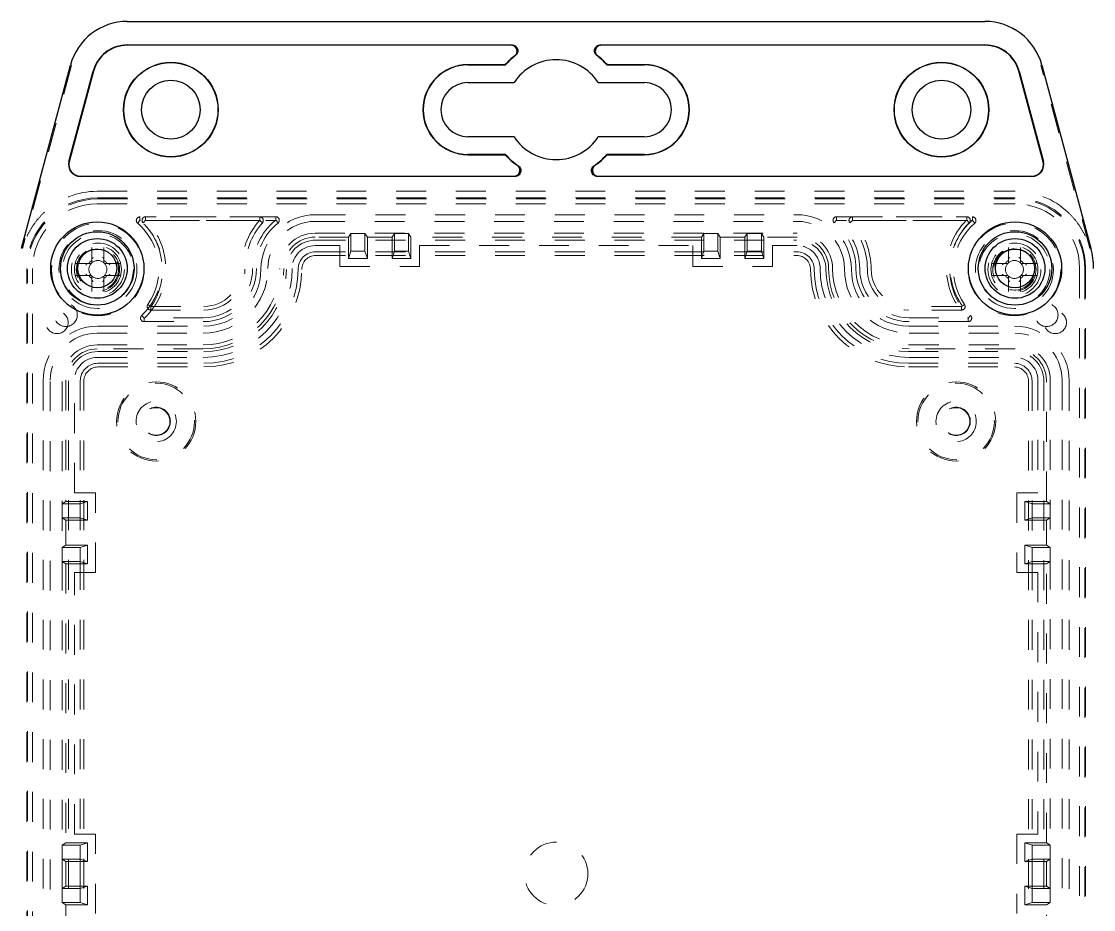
# Model space of a CAD drawing. Header units: inches. Extents: x 0.3 to 21.8, y 0.2 to 16.9.
# Drawn here: x 13.293 to 16.881, y 10.801 to 13.773 of the extents above; entities that cross this region are included whole.
import ezdxf

# ---------------------------------------------------------------- set-up
doc = ezdxf.new("R2010")
doc.units = ezdxf.units.IN
doc.header["$MEASUREMENT"] = 0
doc.linetypes.add('HIDDEN', pattern=[0.075, 0.05, -0.025])

msp = doc.modelspace()

# ---------------------------------------------------------------- linework, layer by layer
at = {"color": 7, "linetype": 'Continuous', "lineweight": 25}
for p, q in [((13.6474, 13.7731), (16.5174, 13.7731)), ((13.6474, 13.6943), (14.9348, 13.6943)), ((14.9317, 13.6933), (13.6474, 13.6933)), ((15.23, 13.6943), (16.5174, 13.6943)), ((16.5174, 13.6933), (15.2331, 13.6933)), ((13.2931, 13.0145), (13.4572, 13.6272)), ((13.4521, 13.3039), (13.5333, 13.6068)), ((13.5343, 13.6065), (13.4531, 13.3036)), ((14.912, 13.6284), (14.7871, 13.6284)), ((14.7871, 13.6274), (14.9125, 13.6274)), ((14.912, 13.6284), (14.9125, 13.6274)), ((15.2528, 13.6284), (15.2523, 13.6274)), ((15.2523, 13.6274), (15.3777, 13.6274)), ((15.3777, 13.6284), (15.2528, 13.6284)), ((16.7117, 13.3036), (16.6305, 13.6065)), ((16.6315, 13.6068), (16.7127, 13.3039)), ((16.7076, 13.6272), (16.8717, 13.0145)), ((14.7871, 13.5683), (14.9417, 13.5683)), ((15.2231, 13.5683), (15.3777, 13.5683)), ((14.9417, 13.3872), (14.7871, 13.3872)), ((15.3777, 13.3872), (15.2231, 13.3872)), ((14.9125, 13.3282), (14.7871, 13.3282)), ((14.7871, 13.3272), (14.912, 13.3272)), ((14.912, 13.3272), (14.9125, 13.3282)), ((15.3777, 13.3282), (15.2523, 13.3282)), ((15.2528, 13.3272), (15.2523, 13.3282)), ((15.2528, 13.3272), (15.3777, 13.3272)), ((13.4901, 13.2554), (14.9412, 13.2554)), ((14.9445, 13.2543), (13.4901, 13.2543)), ((16.6747, 13.2543), (15.2203, 13.2543)), ((15.2236, 13.2554), (16.6747, 13.2554))]:
    msp.add_line(p, q, dxfattribs=at)
at = {"color": 7, "linetype": 'HIDDEN', "lineweight": 18}
for p, q in [((13.4609, 13.6262), (13.2967, 13.0136)), ((16.8681, 13.0136), (16.7039, 13.6262)), ((13.5469, 13.2048), (16.6179, 13.2048)), ((13.5469, 13.1825), (16.6179, 13.1825)), ((13.5489, 13.179), (16.6159, 13.179)), ((13.5469, 13.1628), (16.6179, 13.1628)), ((13.6895, 13.107), (13.6817, 13.0979)), ((14.0905, 13.119), (13.6895, 13.119)), ((13.6895, 13.107), (13.6895, 13.119)), ((13.691, 13.1064), (13.6895, 13.107)), ((14.0893, 13.1064), (13.691, 13.1064)), ((13.7086, 13.1077), (13.7003, 13.0994)), ((13.7086, 13.1077), (13.7086, 13.1195)), ((14.1442, 13.1195), (13.7086, 13.1195)), ((13.7108, 13.1068), (13.7086, 13.1077)), ((13.7108, 13.1068), (14.1417, 13.1068)), ((14.0905, 13.107), (14.0905, 13.119)), ((14.0905, 13.107), (14.0996, 13.0991)), ((14.1442, 13.1077), (14.1442, 13.1195)), ((14.1442, 13.1077), (14.1517, 13.0986)), ((14.2754, 13.1039), (15.8894, 13.1039)), ((14.2779, 13.1264), (15.8869, 13.1264)), ((16.0206, 13.1077), (16.0131, 13.0986)), ((16.0206, 13.1077), (16.0206, 13.1195)), ((16.0206, 13.1195), (16.4562, 13.1195)), ((16.454, 13.1068), (16.0231, 13.1068)), ((16.0743, 13.107), (16.0652, 13.0991)), ((16.0743, 13.119), (16.4753, 13.119)), ((16.0743, 13.107), (16.0743, 13.119)), ((16.0755, 13.1064), (16.4738, 13.1064)), ((16.454, 13.1068), (16.4562, 13.1077)), ((16.4562, 13.1077), (16.4562, 13.1195)), ((16.4562, 13.1077), (16.4645, 13.0994)), ((16.4738, 13.1064), (16.4753, 13.107)), ((16.4753, 13.107), (16.4753, 13.119)), ((16.4753, 13.107), (16.4831, 13.0979)), ((14.2754, 13.0645), (15.8894, 13.0645)), ((14.3878, 13.0513), (14.3957, 13.0636)), ((14.3957, 13.0043), (14.3957, 13.0636)), ((14.3957, 13.0636), (14.4427, 13.0636)), ((14.4427, 13.0636), (14.4506, 13.0513)), ((14.4427, 13.0636), (14.4427, 13.0043)), ((14.5332, 13.0513), (14.5411, 13.0636)), ((14.5411, 13.0043), (14.5411, 13.0636)), ((14.5411, 13.0636), (14.5881, 13.0636)), ((14.5881, 13.0636), (14.596, 13.0513)), ((14.5881, 13.0636), (14.5881, 13.0043)), ((15.5767, 13.0636), (15.5688, 13.0513)), ((15.5767, 13.0636), (15.5767, 13.0043)), ((15.6237, 13.0636), (15.5767, 13.0636)), ((15.6316, 13.0513), (15.6237, 13.0636)), ((15.6237, 13.0043), (15.6237, 13.0636)), ((15.7221, 13.0636), (15.7142, 13.0513)), ((15.7221, 13.0636), (15.7221, 13.0043)), ((15.7691, 13.0636), (15.7221, 13.0636)), ((15.777, 13.0513), (15.7691, 13.0636)), ((15.7691, 13.0043), (15.7691, 13.0636)), ((14.3878, 13.0513), (14.2754, 13.0513)), ((14.2779, 13.0414), (15.8869, 13.0414)), ((14.3878, 13.0513), (14.3878, 12.9796)), ((14.5332, 13.0513), (14.4506, 13.0513)), ((14.4506, 12.9796), (14.4506, 13.0513)), ((14.5332, 13.0513), (14.5332, 12.9796)), ((15.5688, 13.0513), (14.596, 13.0513)), ((14.596, 12.9796), (14.596, 13.0513)), ((15.5688, 12.9796), (15.5688, 13.0513)), ((15.7142, 13.0513), (15.6316, 13.0513)), ((15.6316, 13.0513), (15.6316, 12.9796)), ((15.7142, 12.9796), (15.7142, 13.0513)), ((15.8894, 13.0513), (15.777, 13.0513)), ((15.777, 13.0513), (15.777, 12.9796)), ((13.5286, 13.0171), (13.5286, 12.9761)), ((13.5692, 12.9761), (13.5692, 13.0171)), ((14.2754, 13.0228), (14.3588, 13.0228)), ((14.2779, 13.002), (15.8869, 13.002)), ((14.2779, 12.9898), (15.8869, 12.9898)), ((14.3588, 13.0228), (14.3588, 12.9527)), ((14.3878, 12.9796), (14.3957, 13.0043)), ((14.4427, 13.0043), (14.3957, 13.0043)), ((14.4506, 12.9796), (14.4427, 13.0043)), ((14.5332, 12.9796), (14.5411, 13.0043)), ((14.5881, 13.0043), (14.5411, 13.0043)), ((14.596, 12.9796), (14.5881, 13.0043)), ((14.625, 12.9527), (14.625, 13.0228)), ((14.625, 13.0228), (15.5398, 13.0228)), ((15.5398, 13.0228), (15.5398, 12.9527)), ((15.5688, 12.9796), (15.5767, 13.0043)), ((15.5767, 13.0043), (15.6237, 13.0043)), ((15.6316, 12.9796), (15.6237, 13.0043)), ((15.7142, 12.9796), (15.7221, 13.0043)), ((15.7221, 13.0043), (15.7691, 13.0043)), ((15.777, 12.9796), (15.7691, 13.0043)), ((15.806, 12.9527), (15.806, 13.0228)), ((15.806, 13.0228), (15.8894, 13.0228)), ((16.5956, 13.0171), (16.5956, 12.9761)), ((16.6362, 12.9761), (16.6362, 13.0171)), ((13.5158, 12.9633), (13.4748, 12.9633)), ((13.5158, 12.9633), (13.5268, 12.9633)), ((13.5286, 12.9651), (13.5286, 12.9761)), ((13.5692, 12.9761), (13.5692, 12.9651)), ((13.571, 12.9633), (13.582, 12.9633)), ((13.623, 12.9633), (13.582, 12.9633)), ((14.3588, 12.9527), (14.625, 12.9527)), ((14.3878, 12.9796), (14.4506, 12.9796)), ((14.5332, 12.9796), (14.596, 12.9796)), ((15.5398, 12.9527), (15.806, 12.9527)), ((15.6316, 12.9796), (15.5688, 12.9796)), ((15.777, 12.9796), (15.7142, 12.9796)), ((16.5828, 12.9633), (16.5418, 12.9633)), ((16.5828, 12.9633), (16.5938, 12.9633)), ((16.5956, 12.9651), (16.5956, 12.9761)), ((16.6362, 12.9761), (16.6362, 12.9651)), ((16.638, 12.9633), (16.649, 12.9633)), ((16.69, 12.9633), (16.649, 12.9633)), ((13.3109, 8.8945), (13.3109, 12.9465)), ((13.3129, 8.898), (13.3129, 12.943)), ((13.3306, 8.8945), (13.3306, 12.9465)), ((13.4748, 12.9227), (13.5158, 12.9227)), ((13.5268, 12.9227), (13.5158, 12.9227)), ((13.5286, 12.9099), (13.5286, 12.9209)), ((13.5692, 12.9209), (13.5692, 12.9099)), ((13.582, 12.9227), (13.571, 12.9227)), ((13.582, 12.9227), (13.623, 12.9227)), ((16.5418, 12.9227), (16.5828, 12.9227)), ((16.5938, 12.9227), (16.5828, 12.9227)), ((16.5956, 12.9099), (16.5956, 12.9209)), ((16.6362, 12.9209), (16.6362, 12.9099)), ((16.649, 12.9227), (16.638, 12.9227)), ((16.649, 12.9227), (16.69, 12.9227)), ((16.8342, 12.9465), (16.8342, 8.8945)), ((16.8519, 12.943), (16.8519, 8.898)), ((16.8539, 12.9465), (16.8539, 8.8945)), ((13.5286, 12.9099), (13.5286, 12.869)), ((13.5692, 12.869), (13.5692, 12.9099)), ((16.5956, 12.9099), (16.5956, 12.869)), ((16.6362, 12.869), (16.6362, 12.9099)), ((13.7258, 12.819), (13.7159, 12.8259)), ((13.7268, 12.8196), (13.7258, 12.819)), ((13.7258, 12.819), (13.7258, 12.807)), ((13.7268, 12.8196), (13.9039, 12.8196)), ((16.438, 12.8196), (16.2609, 12.8196)), ((16.438, 12.8196), (16.439, 12.819)), ((16.439, 12.819), (16.4489, 12.8259)), ((16.439, 12.819), (16.439, 12.807)), ((13.7035, 12.7803), (13.6954, 12.7889)), ((13.7035, 12.7803), (13.7035, 12.7685)), ((13.9014, 12.7812), (13.7057, 12.7812)), ((13.7258, 12.807), (13.9039, 12.807)), ((16.439, 12.807), (16.2609, 12.807)), ((16.2634, 12.7812), (16.4591, 12.7812)), ((16.4613, 12.7803), (16.4694, 12.7889)), ((16.4613, 12.7803), (16.4613, 12.7685)), ((13.5489, 12.7534), (13.9039, 12.7534)), ((13.7035, 12.7685), (13.9014, 12.7685)), ((16.2609, 12.7534), (16.6159, 12.7534)), ((16.4613, 12.7685), (16.2634, 12.7685)), ((13.5469, 12.7299), (13.9014, 12.7299)), ((16.2634, 12.7299), (16.6179, 12.7299)), ((13.5469, 12.6905), (13.9014, 12.6905)), ((13.9014, 12.6773), (13.5469, 12.6773)), ((13.5489, 12.6684), (13.9039, 12.6684)), ((16.2609, 12.6684), (16.6159, 12.6684)), ((16.2634, 12.6905), (16.6179, 12.6905)), ((16.6179, 12.6773), (16.2634, 12.6773)), ((13.5469, 12.6488), (13.9014, 12.6488)), ((13.5489, 12.629), (13.9039, 12.629)), ((16.2609, 12.629), (16.6159, 12.629)), ((16.2634, 12.6488), (16.6179, 12.6488)), ((13.5489, 12.6168), (13.9039, 12.6168)), ((16.2609, 12.6168), (16.6159, 12.6168)), ((13.3655, 9.271), (13.3655, 12.57)), ((13.3895, 9.2685), (13.3895, 12.5725)), ((13.4289, 9.2685), (13.4289, 12.5725)), ((13.4421, 12.5725), (13.4421, 12.1664)), ((13.4505, 9.271), (13.4505, 12.57)), ((13.4706, 12.1954), (13.4706, 12.5725)), ((13.4899, 9.271), (13.4899, 12.57)), ((13.5021, 9.271), (13.5021, 12.57)), ((16.6627, 12.57), (16.6627, 9.271)), ((16.6749, 12.57), (16.6749, 9.271)), ((16.6942, 12.5725), (16.6942, 12.1954)), ((16.7143, 12.57), (16.7143, 9.271)), ((16.7227, 12.1664), (16.7227, 12.5725)), ((16.7359, 12.5725), (16.7359, 9.2685)), ((16.7753, 12.5725), (16.7753, 9.2685)), ((16.7993, 12.57), (16.7993, 9.271)), ((13.4298, 12.1585), (13.4421, 12.1664)), ((13.5138, 12.1664), (13.4421, 12.1664)), ((13.5407, 12.1954), (13.4706, 12.1954)), ((13.5138, 12.1664), (13.4891, 12.1585)), ((13.5138, 12.1036), (13.5138, 12.1664)), ((13.5407, 11.9291), (13.5407, 12.1954)), ((16.6942, 12.1954), (16.6241, 12.1954)), ((16.6241, 12.1954), (16.6241, 11.9291)), ((16.651, 12.1664), (16.7227, 12.1664)), ((16.651, 12.1664), (16.6757, 12.1585)), ((16.651, 12.1036), (16.651, 12.1664)), ((16.735, 12.1585), (16.7227, 12.1664)), ((13.4298, 12.1115), (13.4298, 12.1585)), ((13.4298, 12.1585), (13.4891, 12.1585)), ((13.4891, 12.1585), (13.4891, 12.1115)), ((16.6757, 12.1585), (16.6757, 12.1115)), ((16.735, 12.1585), (16.6757, 12.1585)), ((16.735, 12.1115), (16.735, 12.1585)), ((13.4421, 12.1036), (13.4298, 12.1115)), ((13.4891, 12.1115), (13.4298, 12.1115)), ((13.4421, 12.1036), (13.5138, 12.1036)), ((13.4421, 12.1036), (13.4421, 12.0209)), ((13.5138, 12.1036), (13.4891, 12.1115)), ((16.651, 12.1036), (16.6757, 12.1115)), ((16.7227, 12.1036), (16.651, 12.1036)), ((16.6757, 12.1115), (16.735, 12.1115)), ((16.7227, 12.1036), (16.735, 12.1115)), ((16.7227, 12.0209), (16.7227, 12.1036)), ((13.4298, 12.013), (13.4421, 12.0209)), ((13.5138, 12.0209), (13.4421, 12.0209)), ((13.5138, 12.0209), (13.4891, 12.013)), ((13.5138, 11.9581), (13.5138, 12.0209)), ((16.651, 12.0209), (16.7227, 12.0209)), ((16.651, 12.0209), (16.6757, 12.013)), ((16.651, 11.9581), (16.651, 12.0209)), ((16.735, 12.013), (16.7227, 12.0209)), ((13.4298, 11.966), (13.4298, 12.013)), ((13.4298, 12.013), (13.4891, 12.013)), ((13.4891, 12.013), (13.4891, 11.966)), ((16.6757, 12.013), (16.6757, 11.966)), ((16.735, 12.013), (16.6757, 12.013)), ((16.735, 11.966), (16.735, 12.013)), ((13.4421, 11.9581), (13.4298, 11.966)), ((13.4891, 11.966), (13.4298, 11.966)), ((13.4421, 11.9581), (13.5138, 11.9581)), ((13.4421, 11.9581), (13.4421, 11.0246)), ((13.5138, 11.9581), (13.4891, 11.966)), ((16.651, 11.9581), (16.6757, 11.966)), ((16.7227, 11.9581), (16.651, 11.9581)), ((16.6757, 11.966), (16.735, 11.966)), ((16.7227, 11.9581), (16.735, 11.966)), ((16.7227, 11.0246), (16.7227, 11.9581)), ((13.4706, 11.9291), (13.5407, 11.9291)), ((13.4706, 11.0536), (13.4706, 11.9291)), ((16.6241, 11.9291), (16.6942, 11.9291)), ((16.6942, 11.9291), (16.6942, 11.0536)), ((13.5407, 11.0536), (13.4706, 11.0536)), ((13.5407, 10.7874), (13.5407, 11.0536)), ((16.6241, 11.0536), (16.6241, 10.7874)), ((16.6942, 11.0536), (16.6241, 11.0536)), ((13.4298, 11.0167), (13.4421, 11.0246)), ((13.4298, 10.9697), (13.4298, 11.0167)), ((13.4298, 11.0167), (13.4891, 11.0167)), ((13.5138, 11.0246), (13.4421, 11.0246)), ((13.5138, 11.0246), (13.4891, 11.0167)), ((13.4891, 11.0167), (13.4891, 10.9697)), ((13.5138, 10.9618), (13.5138, 11.0246)), ((16.651, 11.0246), (16.7227, 11.0246)), ((16.651, 10.9618), (16.651, 11.0246)), ((16.651, 11.0246), (16.6757, 11.0167)), ((16.6757, 11.0167), (16.6757, 10.9697)), ((16.735, 11.0167), (16.6757, 11.0167)), ((16.735, 11.0167), (16.7227, 11.0246)), ((16.735, 10.9697), (16.735, 11.0167)), ((13.4421, 10.9618), (13.4298, 10.9697)), ((13.4891, 10.9697), (13.4298, 10.9697)), ((13.4421, 10.9618), (13.5138, 10.9618)), ((13.4421, 10.9618), (13.4421, 10.8792)), ((13.5138, 10.9618), (13.4891, 10.9697)), ((16.651, 10.9618), (16.6757, 10.9697)), ((16.7227, 10.9618), (16.651, 10.9618)), ((16.6757, 10.9697), (16.735, 10.9697)), ((16.7227, 10.9618), (16.735, 10.9697)), ((16.7227, 10.8792), (16.7227, 10.9618)), ((13.4421, 10.8792), (13.4298, 10.8713)), ((13.4298, 10.8713), (13.4298, 10.8243)), ((13.4891, 10.8713), (13.4298, 10.8713)), ((13.4421, 10.8792), (13.5138, 10.8792)), ((13.5138, 10.8792), (13.4891, 10.8713)), ((13.4891, 10.8243), (13.4891, 10.8713)), ((13.5138, 10.8792), (13.5138, 10.8164)), ((16.7227, 10.8792), (16.651, 10.8792)), ((16.651, 10.8792), (16.6757, 10.8713)), ((16.651, 10.8792), (16.651, 10.8164)), ((16.6757, 10.8243), (16.6757, 10.8713)), ((16.6757, 10.8713), (16.735, 10.8713)), ((16.7227, 10.8792), (16.735, 10.8713)), ((16.735, 10.8713), (16.735, 10.8243)), ((13.4298, 10.8243), (13.4421, 10.8164)), ((13.4298, 10.8243), (13.4891, 10.8243)), ((13.5138, 10.8164), (13.4421, 10.8164)), ((13.4421, 10.8164), (13.4421, 9.8829)), ((13.5138, 10.8164), (13.4891, 10.8243)), ((16.651, 10.8164), (16.6757, 10.8243)), ((16.651, 10.8164), (16.7227, 10.8164)), ((16.735, 10.8243), (16.6757, 10.8243)), ((16.735, 10.8243), (16.7227, 10.8164)), ((16.7227, 9.8829), (16.7227, 10.8164))]:
    msp.add_line(p, q, dxfattribs=at)
at = {"color": 7, "linetype": 'Continuous', "lineweight": 25, "flags": 128}
for points in [[(13.5279, 13.0086), (13.5131, 13.0019), (13.503, 12.9944)], [(16.6618, 12.9944), (16.6517, 13.0019), (16.6369, 13.0086)]]:
    msp.add_lwpolyline(points, dxfattribs=at)
at = {"color": 7, "linetype": 'HIDDEN', "lineweight": 18, "flags": 128}
for points in [[(13.5489, 13.0119), (13.5303, 13.0094), (13.5279, 13.0086)], [(16.6369, 13.0086), (16.6345, 13.0094), (16.6159, 13.0119)]]:
    msp.add_lwpolyline(points, dxfattribs=at)
at = {"color": 7, "linetype": 'Continuous', "lineweight": 25}
for centre, radius in [((13.793, 13.4778), 0.1585), ((13.793, 13.4778), 0.1575), ((16.3718, 13.4778), 0.1585), ((16.3718, 13.4778), 0.1575), ((13.793, 13.4778), 0.0984), ((16.3718, 13.4778), 0.0984), ((13.5469, 12.9465), 0.156), ((16.6179, 12.9465), 0.156), ((13.5469, 12.9465), 0.123), ((16.6179, 12.9465), 0.123), ((13.5469, 12.9465), 0.1), ((16.6179, 12.9465), 0.1), ((13.5469, 12.9465), 0.065), ((16.6179, 12.9465), 0.065)]:
    msp.add_circle(centre, radius, dxfattribs=at)
at = {"color": 7, "linetype": 'HIDDEN', "lineweight": 18}
for centre, radius in [((13.5489, 12.943), 0.155), ((16.6159, 12.943), 0.155), ((13.5489, 12.943), 0.1305), ((13.5489, 12.943), 0.1187), ((16.6159, 12.943), 0.1305), ((16.6159, 12.943), 0.1187), ((13.5489, 12.943), 0.0885), ((16.6159, 12.943), 0.0885), ((13.5489, 12.943), 0.0787), ((13.5489, 12.943), 0.0725), ((16.6159, 12.943), 0.0787), ((16.6159, 12.943), 0.0725), ((13.4414, 12.7905), 0.0385), ((16.7234, 12.7905), 0.0385), ((13.4121, 12.7658), 0.0375), ((16.7527, 12.7658), 0.0375), ((13.744, 12.4345), 0.1326), ((13.744, 12.4345), 0.128), ((16.4208, 12.4345), 0.1326), ((16.4208, 12.4345), 0.128), ((13.744, 12.4345), 0.0675), ((16.4208, 12.4345), 0.0675), ((13.744, 12.4345), 0.0475), ((13.744, 12.4345), 0.046), ((16.4208, 12.4345), 0.0475), ((16.4208, 12.4345), 0.046), ((15.0824, 10.9205), 0.106)]:
    msp.add_circle(centre, radius, dxfattribs=at)
at = {"color": 7, "linetype": 'Continuous', "lineweight": 25}
for centre, radius, start, end in [((13.6474, 13.5762), 0.1969, 90, 165), ((16.5174, 13.5762), 0.1969, 15, 90), ((13.6474, 13.5762), 0.1181, 90, 165), ((13.6474, 13.5762), 0.1171, 90, 165), ((16.5174, 13.5762), 0.1181, 15, 90), ((16.5174, 13.5762), 0.1171, 15, 90), ((15.0824, 13.4778), 0.2274, 127.5805, 138.5163), ((15.0824, 13.4778), 0.2264, 126.8694, 138.6338), ((15.0824, 13.4778), 0.1673, 32.7638, 147.2362), ((15.0824, 13.4778), 0.2264, 41.3662, 53.1306), ((15.0824, 13.4778), 0.2274, 41.4837, 52.4195), ((14.7871, 13.4778), 0.1506, 90, 270), ((14.7871, 13.4778), 0.1496, 90, 270), ((15.3777, 13.4778), 0.1506, 270, 90), ((15.3777, 13.4778), 0.1496, 270, 90), ((14.7871, 13.4778), 0.0906, 90, 270), ((15.3777, 13.4778), 0.0906, 270, 90), ((15.0824, 13.4778), 0.1673, 212.7638, 327.2362), ((15.0824, 13.4778), 0.2274, 221.4837, 235.1388), ((15.0824, 13.4778), 0.2264, 221.3662, 235.9108), ((15.0824, 13.4778), 0.2264, 304.0892, 318.6338), ((15.0824, 13.4778), 0.2274, 304.8612, 318.5163), ((13.4901, 13.2937), 0.0394, 165, 270), ((13.4901, 13.2937), 0.0383, 165, 270), ((16.6747, 13.2937), 0.0394, 270, 15), ((16.6747, 13.2937), 0.0383, 270, 15), ((16.6179, 12.9465), 0.2628, 0, 15)]:
    msp.add_arc(centre, radius, start, end, dxfattribs=at)
at = {"color": 7, "linetype": 'HIDDEN', "lineweight": 18}
for centre, radius, start, end in [((13.5469, 12.9465), 0.2583, 90, 133.2375), ((16.6179, 12.9465), 0.2583, 46.7625, 90), ((13.5469, 12.9465), 0.236, 90, 180), ((13.5489, 12.943), 0.236, 90, 180), ((16.6159, 12.943), 0.236, 0, 90), ((16.6179, 12.9465), 0.236, 0, 90), ((13.5469, 12.9465), 0.2163, 90, 180), ((16.6179, 12.9465), 0.2163, 0, 90), ((13.6895, 13.107), 0.012, 90, 229.3989), ((13.5489, 12.943), 0.204, 324.9652, 49.3989), ((13.5489, 12.943), 0.2166, 325.2524, 48.996), ((13.5469, 12.9465), 0.2165, 313.2983, 44.9048), ((13.7086, 13.1077), 0.0118, 90, 224.9048), ((13.5469, 12.9465), 0.2292, 313.8527, 44.3746), ((14.2779, 12.943), 0.2496, 139.0899, 179.8468), ((14.2779, 12.943), 0.237, 138.8042, 179.8468), ((14.2754, 12.9465), 0.2087, 129.811, 180), ((14.2754, 12.9465), 0.196, 129.1324, 180), ((14.0905, 13.107), 0.012, 318.8042, 90), ((14.2779, 12.943), 0.1834, 90, 179.8468), ((14.2754, 12.9465), 0.1574, 90, 180), ((14.1442, 13.1077), 0.0118, 309.1324, 90), ((15.8869, 12.943), 0.1834, 0.1532, 90), ((15.8894, 12.9465), 0.1574, 0, 90), ((16.0206, 13.1077), 0.0118, 90, 230.8676), ((15.8894, 12.9465), 0.196, 0, 50.8676), ((15.8894, 12.9465), 0.2087, 0, 50.189), ((16.0743, 13.107), 0.012, 90, 221.1958), ((15.8869, 12.943), 0.237, 0.1532, 41.1958), ((15.8869, 12.943), 0.2496, 0.1532, 40.9101), ((16.6179, 12.9465), 0.2292, 135.6254, 226.1473), ((16.6159, 12.943), 0.2166, 131.004, 214.7476), ((16.6179, 12.9465), 0.2165, 135.0952, 226.7017), ((16.6159, 12.943), 0.204, 130.6011, 215.0348), ((16.4562, 13.1077), 0.0118, 315.0952, 90), ((16.4753, 13.107), 0.012, 310.6011, 90), ((14.2754, 12.9465), 0.118, 90, 180), ((15.8894, 12.9465), 0.118, 0, 90), ((14.2754, 12.9465), 0.1048, 90, 180), ((14.2779, 12.943), 0.0984, 90, 179.8468), ((15.8869, 12.943), 0.0984, 0.1532, 90), ((15.8894, 12.9465), 0.1048, 0, 90), ((13.5489, 12.943), 0.0689, 131.785, 90), ((14.2754, 12.9465), 0.0763, 90, 180), ((14.2779, 12.943), 0.059, 90, 179.8468), ((14.2779, 12.943), 0.0468, 90, 179.8468), ((15.8869, 12.943), 0.059, 0.1532, 90), ((15.8869, 12.943), 0.0468, 0.1532, 90), ((15.8894, 12.9465), 0.0763, 0, 90), ((16.6159, 12.943), 0.0689, 90, 48.2149), ((13.5489, 12.943), 0.03, 137.5052, 222.4948), ((13.5489, 12.943), 0.0365, 133.8923, 136.1077), ((13.5489, 12.943), 0.03, 132.4948, 137.5052), ((13.5489, 12.943), 0.03, 47.5052, 132.4948), ((13.5489, 12.943), 0.03, 42.4948, 47.5052), ((13.5489, 12.943), 0.03, 317.5052, 42.4948), ((13.5489, 12.943), 0.0365, 43.8923, 46.1077), ((16.6159, 12.943), 0.03, 137.5052, 222.4948), ((16.6159, 12.943), 0.0365, 133.8923, 136.1077), ((16.6159, 12.943), 0.03, 132.4948, 137.5052), ((16.6159, 12.943), 0.03, 47.5052, 132.4948), ((16.6159, 12.943), 0.03, 42.4948, 47.5052), ((16.6159, 12.943), 0.03, 317.5052, 42.4948), ((16.6159, 12.943), 0.0365, 43.8923, 46.1077), ((13.5489, 12.943), 0.0365, 223.8923, 226.1077), ((13.5489, 12.943), 0.03, 222.4948, 227.5052), ((13.5489, 12.943), 0.03, 227.5052, 312.4948), ((13.5489, 12.943), 0.03, 312.4948, 317.5052), ((13.5489, 12.943), 0.0365, 313.8923, 316.1077), ((13.9014, 12.9465), 0.2977, 270, 0), ((13.9014, 12.9465), 0.2692, 270, 0), ((13.9014, 12.9465), 0.1653, 270, 0), ((13.9014, 12.9465), 0.178, 270, 0), ((13.9014, 12.9465), 0.2166, 270, 0), ((13.9014, 12.9465), 0.256, 270, 0), ((13.9039, 12.944), 0.1244, 270, 359.8468), ((13.9039, 12.944), 0.137, 270, 359.8468), ((13.9039, 12.944), 0.1906, 270, 359.8468), ((13.9039, 12.944), 0.2756, 270, 359.8468), ((13.9039, 12.944), 0.315, 270, 359.8468), ((13.9039, 12.944), 0.3272, 270, 359.8468), ((16.2609, 12.944), 0.3272, 180.1532, 270), ((16.2609, 12.944), 0.315, 180.1532, 270), ((16.2634, 12.9465), 0.2977, 180, 270), ((16.2609, 12.944), 0.2756, 180.1532, 270), ((16.2634, 12.9465), 0.2692, 180, 270), ((16.2634, 12.9465), 0.256, 180, 270), ((16.2634, 12.9465), 0.2166, 180, 270), ((16.2609, 12.944), 0.1906, 180.1532, 270), ((16.2634, 12.9465), 0.178, 180, 270), ((16.2634, 12.9465), 0.1653, 180, 270), ((16.2609, 12.944), 0.137, 180.1532, 270), ((16.2609, 12.944), 0.1244, 180.1532, 270), ((16.6159, 12.943), 0.0365, 223.8923, 226.1077), ((16.6159, 12.943), 0.03, 222.4948, 227.5052), ((16.6159, 12.943), 0.03, 227.5052, 312.4948), ((16.6159, 12.943), 0.03, 312.4948, 317.5052), ((16.6159, 12.943), 0.0365, 313.8923, 316.1077), ((13.7258, 12.819), 0.012, 144.9652, 270), ((16.439, 12.819), 0.012, 270, 35.0348), ((13.7035, 12.7803), 0.0118, 133.2983, 270), ((16.4613, 12.7803), 0.0118, 270, 46.7017), ((13.5489, 12.57), 0.1834, 90, 180), ((16.6159, 12.57), 0.1834, 0, 90), ((13.5469, 12.5725), 0.1574, 90, 180), ((16.6179, 12.5725), 0.1574, 0, 90), ((13.5469, 12.5725), 0.118, 90, 180), ((13.5469, 12.5725), 0.1048, 90, 180), ((13.5489, 12.57), 0.0984, 90, 180), ((16.6159, 12.57), 0.0984, 0, 90), ((16.6179, 12.5725), 0.118, 0, 90), ((16.6179, 12.5725), 0.1048, 0, 90), ((13.5469, 12.5725), 0.0763, 90, 180), ((13.5489, 12.57), 0.059, 90, 180), ((16.6159, 12.57), 0.059, 0, 90), ((16.6179, 12.5725), 0.0763, 0, 90), ((13.5489, 12.57), 0.0468, 90, 180), ((16.6159, 12.57), 0.0468, 0, 90)]:
    msp.add_arc(centre, radius, start, end, dxfattribs=at)
for centre, major_axis, ratio, start_param, end_param in [((13.5133, 12.9583), (0.00425, 0.00425), 0.618862, 1.016623, 2.124969), ((13.5158, 12.9583), (-0.00559, 0), 0.894962, 4.712389, 5.174839), ((13.5336, 12.9761), (0, 0.00559), 0.894962, 1.108346, 1.570796), ((13.5336, 12.9786), (0.00425, 0.00425), 0.618862, 1.016623, 2.124969), ((13.5642, 12.9786), (-0.00425, 0.00425), 0.618862, 4.158216, 5.266562), ((13.5642, 12.9761), (0, 0.00559), 0.894962, 4.712389, 5.174839), ((13.582, 12.9583), (0.00559, 0), 0.894962, 1.108346, 1.570796), ((13.5845, 12.9583), (-0.00425, 0.00425), 0.618862, 4.158216, 5.266562), ((16.5803, 12.9583), (0.00425, 0.00425), 0.618862, 1.016623, 2.124969), ((16.5828, 12.9583), (-0.00559, 0), 0.894962, 4.712389, 5.174839), ((16.6006, 12.9761), (0, 0.00559), 0.894962, 1.108346, 1.570796), ((16.6006, 12.9786), (0.00425, 0.00425), 0.618862, 1.016623, 2.124969), ((16.6312, 12.9786), (-0.00425, 0.00425), 0.618862, 4.158216, 5.266562), ((16.6312, 12.9761), (0, 0.00559), 0.894962, 4.712389, 5.174839), ((16.649, 12.9583), (0.00559, 0), 0.894962, 1.108346, 1.570796), ((16.6515, 12.9583), (-0.00425, 0.00425), 0.618862, 4.158216, 5.266562), ((13.5133, 12.9277), (-0.00425, 0.00425), 0.618862, 1.016623, 2.124969), ((13.5158, 12.9277), (-0.00559, 0), 0.894962, 1.108346, 1.570796), ((13.582, 12.9277), (0.00559, 0), 0.894962, 4.712389, 5.174839), ((13.5845, 12.9277), (0.00425, 0.00425), 0.618862, 4.158216, 5.266562), ((16.5803, 12.9277), (-0.00425, 0.00425), 0.618862, 1.016623, 2.124969), ((16.5828, 12.9277), (-0.00559, 0), 0.894962, 1.108346, 1.570796), ((16.649, 12.9277), (0.00559, 0), 0.894962, 4.712389, 5.174839), ((16.6515, 12.9277), (0.00425, 0.00425), 0.618862, 4.158216, 5.266562), ((13.5336, 12.9099), (0, -0.00559), 0.894962, 4.712389, 5.174839), ((13.5336, 12.9074), (0.00425, -0.00425), 0.618862, 4.158216, 5.266562), ((13.5642, 12.9074), (0.00425, 0.00425), 0.618862, 4.158216, 5.266562), ((13.5642, 12.9099), (0, -0.00559), 0.894962, 1.108346, 1.570796), ((16.6006, 12.9099), (0, -0.00559), 0.894962, 4.712389, 5.174839), ((16.6006, 12.9074), (0.00425, -0.00425), 0.618862, 4.158216, 5.266562), ((16.6312, 12.9074), (0.00425, 0.00425), 0.618862, 4.158216, 5.266562), ((16.6312, 12.9099), (0, -0.00559), 0.894962, 1.108346, 1.570796)]:
    msp.add_ellipse(centre, major_axis=major_axis, ratio=ratio, start_param=start_param, end_param=end_param, dxfattribs=at)
at = {"color": 7, "linetype": 'Continuous', "lineweight": 25}
for points in [[(14.9437, 13.658), (14.947, 13.6605), (14.9494, 13.664), (14.9517, 13.6718), (14.9517, 13.6761), (14.949, 13.6838), (14.9465, 13.6872), (14.9399, 13.692), (14.9358, 13.6933), (14.9317, 13.6933)], [(14.9348, 13.6943), (14.9389, 13.6943), (14.9429, 13.693), (14.9496, 13.6882), (14.9521, 13.6848), (14.9547, 13.677), (14.9548, 13.6727), (14.9523, 13.6649), (14.9499, 13.6614), (14.9466, 13.6589)], [(15.2182, 13.6589), (15.2149, 13.6614), (15.2125, 13.6648), (15.21, 13.6727), (15.2101, 13.677), (15.2126, 13.6847), (15.2152, 13.6882), (15.2218, 13.693), (15.2259, 13.6943), (15.23, 13.6943)], [(15.2331, 13.6933), (15.229, 13.6933), (15.225, 13.692), (15.2183, 13.6872), (15.2158, 13.6838), (15.2132, 13.6761), (15.2131, 13.6718), (15.2154, 13.664), (15.2178, 13.6605), (15.2211, 13.658)], [(14.9412, 13.2554), (14.9454, 13.2554), (14.9494, 13.2567), (14.9562, 13.2616), (14.9587, 13.2652), (14.9612, 13.2731), (14.9611, 13.2775), (14.9585, 13.2853), (14.9559, 13.2888), (14.9524, 13.2912)], [(14.9555, 13.2903), (14.959, 13.2879), (14.9617, 13.2845), (14.9644, 13.2766), (14.9645, 13.2722), (14.9621, 13.2643), (14.9596, 13.2607), (14.9529, 13.2557), (14.9487, 13.2543), (14.9445, 13.2543)], [(15.2203, 13.2543), (15.2161, 13.2543), (15.212, 13.2557), (15.2052, 13.2607), (15.2027, 13.2642), (15.2003, 13.2722), (15.2004, 13.2766), (15.2031, 13.2845), (15.2058, 13.2879), (15.2093, 13.2903)], [(15.2124, 13.2912), (15.2089, 13.2888), (15.2064, 13.2854), (15.2037, 13.2775), (15.2036, 13.2731), (15.2061, 13.2652), (15.2086, 13.2616), (15.2153, 13.2567), (15.2194, 13.2554), (15.2236, 13.2554)]]:
    msp.add_open_spline(points, degree=3, knots=[0, 0, 0, 0, 0.25, 0.25, 0.5, 0.5, 0.75, 0.75, 1, 1, 1, 1], dxfattribs=at)
at = {"color": 7, "linetype": 'HIDDEN', "lineweight": 18}
for points, knots in [([(13.3699, 13.1347), (13.3608, 13.1261), (13.3524, 13.117), (13.3371, 13.098), (13.3302, 13.0879), (13.3181, 13.0676), (13.3128, 13.0572), (13.3059, 13.0411), (13.3038, 13.0357), (13.3, 13.0247), (13.2983, 13.0191), (13.2967, 13.0136)], [0, 0, 0, 0, 0.25, 0.25, 0.5, 0.5, 0.75, 0.75, 0.875, 0.875, 1, 1, 1, 1]), ([(16.7949, 13.1347), (16.804, 13.1261), (16.8124, 13.117), (16.8277, 13.098), (16.8346, 13.0879), (16.8467, 13.0676), (16.852, 13.0572), (16.8589, 13.0411), (16.861, 13.0357), (16.8648, 13.0247), (16.8665, 13.0191), (16.8681, 13.0136)], [0, 0, 0, 0, 0.25, 0.25, 0.5, 0.5, 0.75, 0.75, 0.875, 0.875, 1, 1, 1, 1]), ([(13.519, 12.9633), (13.519, 12.9633), (13.519, 12.9634), (13.5193, 12.964), (13.5199, 12.9649), (13.5208, 12.9662), (13.5218, 12.9674), (13.5225, 12.9682), (13.5226, 12.9683)], [0, 0, 0, 0, 0.158671, 0.317217, 0.479382, 0.661765, 0.936687, 1, 1, 1, 1]), ([(13.5236, 12.9693), (13.5243, 12.9699), (13.5254, 12.9709), (13.5269, 12.972), (13.5279, 12.9726), (13.5285, 12.9729), (13.5286, 12.9729), (13.5286, 12.9729)], [0, 0, 0, 0, 0.2846386, 0.502156, 0.6839376, 0.8665786, 1, 1, 1, 1]), ([(13.5692, 12.9729), (13.5692, 12.9729), (13.5693, 12.9729), (13.5699, 12.9726), (13.5708, 12.9721), (13.5721, 12.9711), (13.5733, 12.9701), (13.574, 12.9694), (13.5742, 12.9693)], [0, 0, 0, 0, 0.158671, 0.317217, 0.479382, 0.661765, 0.936687, 1, 1, 1, 1]), ([(13.5752, 12.9683), (13.5757, 12.9677), (13.5768, 12.9666), (13.5779, 12.9651), (13.5785, 12.964), (13.5788, 12.9634), (13.5788, 12.9633), (13.5788, 12.9633)], [0, 0, 0, 0, 0.284639, 0.502156, 0.683938, 0.866579, 1, 1, 1, 1]), ([(16.586, 12.9633), (16.586, 12.9633), (16.586, 12.9634), (16.5863, 12.964), (16.5869, 12.9649), (16.5878, 12.9662), (16.5888, 12.9674), (16.5895, 12.9682), (16.5896, 12.9683)], [0, 0, 0, 0, 0.158671, 0.317217, 0.479382, 0.661765, 0.936687, 1, 1, 1, 1]), ([(16.5906, 12.9693), (16.5913, 12.9699), (16.5924, 12.9709), (16.5939, 12.972), (16.5949, 12.9726), (16.5955, 12.9729), (16.5956, 12.9729), (16.5956, 12.9729)], [0, 0, 0, 0, 0.2846386, 0.502156, 0.6839376, 0.8665786, 1, 1, 1, 1]), ([(16.6362, 12.9729), (16.6362, 12.9729), (16.6363, 12.9729), (16.6369, 12.9726), (16.6378, 12.9721), (16.6391, 12.9711), (16.6403, 12.9701), (16.641, 12.9694), (16.6412, 12.9693)], [0, 0, 0, 0, 0.158671, 0.317217, 0.479382, 0.661765, 0.936687, 1, 1, 1, 1]), ([(16.6422, 12.9683), (16.6427, 12.9677), (16.6438, 12.9666), (16.6449, 12.9651), (16.6455, 12.964), (16.6458, 12.9634), (16.6458, 12.9633), (16.6458, 12.9633)], [0, 0, 0, 0, 0.284639, 0.502156, 0.683938, 0.866579, 1, 1, 1, 1]), ([(13.5226, 12.9177), (13.5221, 12.9184), (13.521, 12.9195), (13.5199, 12.921), (13.5193, 12.922), (13.519, 12.9226), (13.519, 12.9227), (13.519, 12.9227)], [0, 0, 0, 0, 0.284639, 0.502156, 0.683938, 0.866579, 1, 1, 1, 1]), ([(13.5286, 12.9131), (13.5286, 12.9131), (13.5285, 12.9131), (13.5279, 12.9134), (13.527, 12.914), (13.5257, 12.9149), (13.5245, 12.9159), (13.5238, 12.9166), (13.5236, 12.9167)], [0, 0, 0, 0, 0.158671, 0.317217, 0.479382, 0.661765, 0.936687, 1, 1, 1, 1]), ([(13.5742, 12.9167), (13.5735, 12.9162), (13.5724, 12.9152), (13.5709, 12.9141), (13.5699, 12.9134), (13.5693, 12.9131), (13.5692, 12.9131), (13.5692, 12.9131)], [0, 0, 0, 0, 0.284639, 0.502156, 0.683938, 0.866579, 1, 1, 1, 1]), ([(13.5788, 12.9227), (13.5788, 12.9227), (13.5788, 12.9226), (13.5785, 12.922), (13.5779, 12.9211), (13.577, 12.9198), (13.576, 12.9186), (13.5753, 12.9179), (13.5752, 12.9177)], [0, 0, 0, 0, 0.158671, 0.317217, 0.479382, 0.661765, 0.936687, 1, 1, 1, 1]), ([(16.5896, 12.9177), (16.5891, 12.9184), (16.588, 12.9195), (16.5869, 12.921), (16.5863, 12.922), (16.586, 12.9226), (16.586, 12.9227), (16.586, 12.9227)], [0, 0, 0, 0, 0.284639, 0.502156, 0.683938, 0.866579, 1, 1, 1, 1]), ([(16.5956, 12.9131), (16.5956, 12.9131), (16.5955, 12.9131), (16.5949, 12.9134), (16.594, 12.914), (16.5927, 12.9149), (16.5915, 12.9159), (16.5908, 12.9166), (16.5906, 12.9167)], [0, 0, 0, 0, 0.158671, 0.317217, 0.479382, 0.661765, 0.936687, 1, 1, 1, 1]), ([(16.6412, 12.9167), (16.6405, 12.9162), (16.6394, 12.9152), (16.6379, 12.9141), (16.6369, 12.9134), (16.6363, 12.9131), (16.6362, 12.9131), (16.6362, 12.9131)], [0, 0, 0, 0, 0.284639, 0.502156, 0.683938, 0.866579, 1, 1, 1, 1]), ([(16.6458, 12.9227), (16.6458, 12.9227), (16.6458, 12.9226), (16.6455, 12.922), (16.6449, 12.9211), (16.644, 12.9198), (16.643, 12.9186), (16.6423, 12.9179), (16.6422, 12.9177)], [0, 0, 0, 0, 0.158671, 0.317217, 0.479382, 0.661765, 0.936687, 1, 1, 1, 1])]:
    msp.add_open_spline(points, degree=3, knots=knots, dxfattribs=at)
for points in [[(14.1417, 13.1068), (14.1426, 13.1071), (14.1434, 13.1074), (14.1442, 13.1077)], [(16.0231, 13.1068), (16.0222, 13.1071), (16.0214, 13.1074), (16.0206, 13.1077)], [(13.7057, 12.7812), (13.705, 12.7809), (13.7042, 12.7806), (13.7035, 12.7803)], [(16.4591, 12.7812), (16.4598, 12.7809), (16.4606, 12.7806), (16.4613, 12.7803)]]:
    msp.add_open_spline(points, degree=3, dxfattribs=at)

doc.saveas('drawing.dxf')
